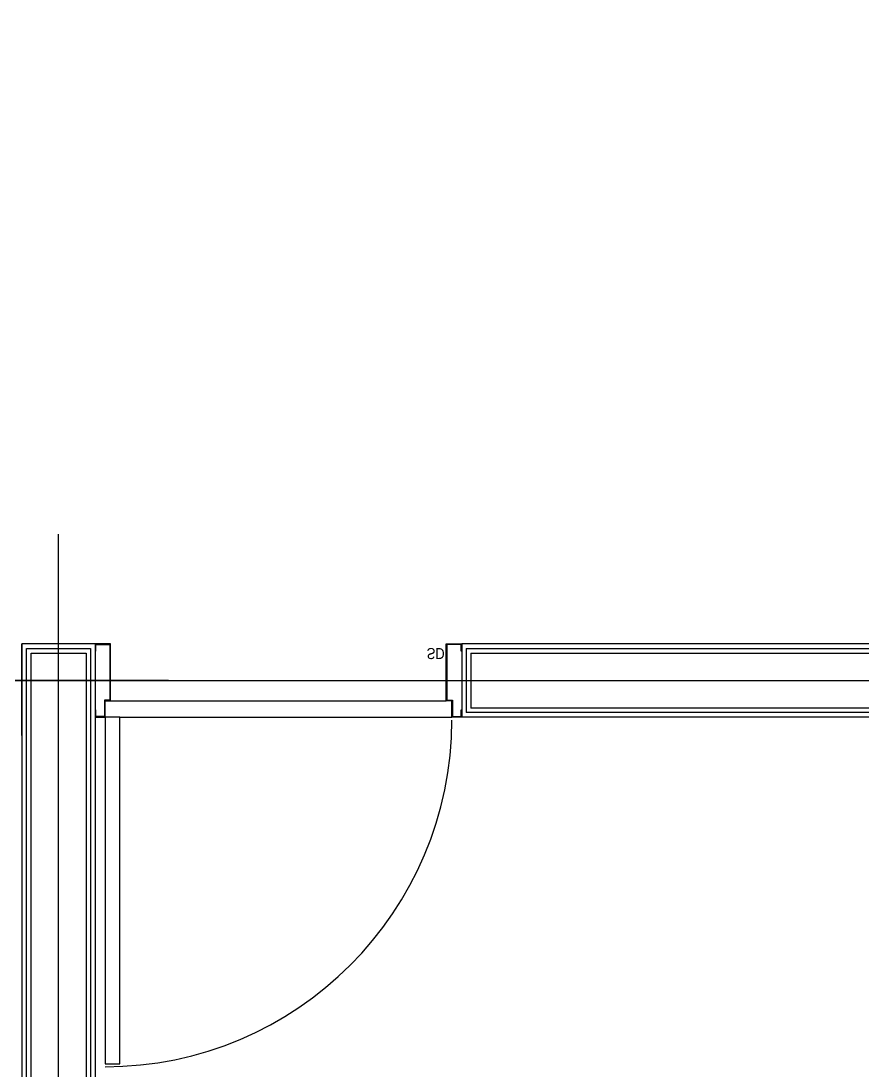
# Model space of a CAD drawing. Header units: millimetres. Extents: x 0 to 356400, y 0 to 68257.
# Drawn here: x 111232.9 to 111324.8, y 6859.3 to 6973.9 of the extents above; entities that cross this region are included whole.
import ezdxf
from ezdxf.enums import TextEntityAlignment as Align

# ---------------------------------------------------------------- set-up
doc = ezdxf.new("R2010")
doc.units = ezdxf.units.MM
doc.header["$LTSCALE"] = 75
doc.layers.add('8', color=8, linetype='Continuous')
doc.styles.add('돋움체', font='gulim.ttc')

# ---------------------------------------------------------------- blocks, each defined once
blk = doc.blocks.new('G$C7369CDF7')
at = {"layer": '8'}
for p, q in [((11630.3, 51470), (11630.3, 55050)), ((11530.3, 54450), (11530.3, 52970)), ((11730.3, 54450), (11730.3, 52970)), ((11542.8, 52982.5), (11542.8, 54437.5)), ((11555.3, 52995), (11555.3, 54425)), ((11705.3, 54425), (11705.3, 52995)), ((11717.8, 54437.5), (11717.8, 52982.5)), ((11542.8, 52982.5), (11717.8, 52982.5)), ((11555.3, 52995), (11705.3, 52995)), ((11530.3, 52970), (11730.3, 52970)), ((11530.3, 52928), (11530.3, 52970)), ((11530.3, 52970), (11550.3, 52970)), ((11550.3, 52968.3), (11532, 52968.3)), ((11532, 52968.3), (11532, 52929.7)), ((11550.3, 52970), (11550.3, 52968.3)), ((11710.3, 52970), (11730.3, 52970)), ((11710.3, 52968.3), (11710.3, 52970)), ((11728.6, 52968.3), (11710.3, 52968.3)), ((11728.6, 52944.7), (11728.6, 52968.3)), ((11730.3, 52970), (11730.3, 52943)), ((11685.3, 52928), (11530.3, 52928)), ((11532, 52929.7), (11683.6, 52929.7)), ((11683.6, 52929.7), (11683.6, 52944.7)), ((11683.6, 52944.7), (11728.6, 52944.7)), ((11730.3, 52943), (11685.3, 52943)), ((11685.3, 52943), (11685.3, 52928)), ((11685.3, 52012), (11685.3, 52928)), ((11730.3, 52037), (11730.3, 52943)), ((11630.3, 52170), (11630.3, 49550)), ((12676.3, 52037), (11730.3, 52037)), ((11730.3, 52037), (11730.3, 51997)), ((12676.3, 51997), (12676.3, 52037)), ((11685.3, 52012), (11530.3, 52012)), ((11530.3, 52012), (11530.3, 51970)), ((11532, 51971.7), (11532, 52010.3)), ((11532, 52010.3), (11683.6, 52010.3)), ((11683.6, 52010.3), (11683.6, 51995.3)), ((11685.3, 51997), (11685.3, 52012)), ((11683.6, 51995.3), (11728.6, 51995.3)), ((11730.3, 51997), (11685.3, 51997)), ((11728.6, 51995.3), (11728.6, 51971.7)), ((11730.3, 51970), (11730.3, 51997)), ((11730.3, 51997), (12676.3, 51997)), ((11530.3, 51970), (14530.3, 51970)), ((11530.3, 51970), (11530.3, 51770)), ((11530.3, 51970), (11550.3, 51970)), ((11550.3, 51971.7), (11532, 51971.7)), ((11542.8, 51957.5), (14530.3, 51957.5)), ((11542.8, 51782.5), (11542.8, 51957.5)), ((11550.3, 51970), (11550.3, 51971.7)), ((11728.6, 51971.7), (11710.3, 51971.7)), ((11710.3, 51971.7), (11710.3, 51970)), ((11710.3, 51970), (11730.3, 51970)), ((11555.3, 51945), (14530.3, 51945)), ((11555.3, 51795), (11555.3, 51945)), ((15030.3, 51870), (11230.3, 51870)), ((14530.3, 51782.5), (11542.8, 51782.5)), ((14530.3, 51795), (11555.3, 51795)), ((11530.3, 51770), (14530.3, 51770)), ((11780.3, 51770), (11530.3, 51770))]:
    blk.add_line(p, q, dxfattribs=at)
for centre, radius, start, end in [((10230.3, 49050), 9000, 90, 154.10353), ((10230.3, 49050), 8800, 90, 154.10353), ((11738, 51997), 946, 0, 90)]:
    blk.add_arc(centre, radius, start, end, dxfattribs=at)
at = {"layer": '8', "style": '돋움체', "text_generation_flag": 4, "width": 0.9}
blk.add_text('SD', height=30, rotation=90, dxfattribs=at).set_placement((11556.5, 52874.4), align=Align.MIDDLE_LEFT)

msp = doc.modelspace()

# ---------------------------------------------------------------- block references
at = {"xscale": 0.04000000000000001, "yscale": 0.04000000000000001, "zscale": 0.04000000000000001, "rotation": 270}
msp.add_blockref('G$C7369CDF7', (109162.17, 7367.09), dxfattribs=at)

doc.saveas('drawing.dxf')
